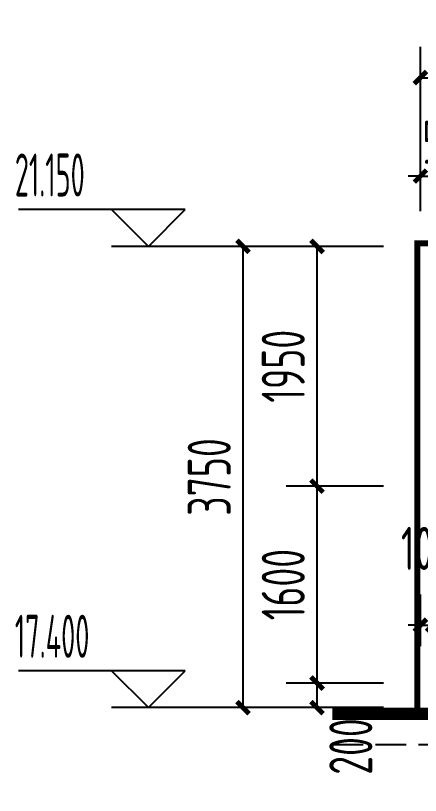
# Model space of a CAD drawing. Extents: x -863035 to 270371, y -8918 to 240488.
# Drawn here: x -246959 to -243664, y 67028 to 73367 of the extents above; entities that cross this region are included whole.
import ezdxf

# ---------------------------------------------------------------- set-up
doc = ezdxf.new("R2010")
doc.units = 0
doc.header["$LTSCALE"] = 1000
doc.header["$MEASUREMENT"] = 0
doc.linetypes.add('DASH', pattern=[0.35, 0.25, -0.1])
for name, color, linetype in [('01-标注_尺寸', 124, 'Continuous'), ('01-标注_标高', 200, 'Continuous'), ('02-TEXT_标注', 130, 'Continuous'), ('A-C_窗', 140, 'Continuous'), ('E-立面轮廓', 241, 'Continuous')]:
    doc.layers.add(name, color=color, linetype=linetype)
doc.styles.add('_TCH_DIM', font='ROS1', dxfattribs={"width": 0.75, "bigfont": 'JD'})
doc.styles.add('_TCH_DIM_T3', font='ROS1', dxfattribs={"width": 0.75, "bigfont": 'JD'})
doc.dimstyles.new('_TCH_ARCH&&100', dxfattribs={"dimtxt": 350, "dimasz": 100, "dimexe": 250, "dimexo": 300, "dimgap": 100, "dimtad": 1, "dimdec": 0, "dimzin": 0, "dimdsep": 46, "dimtxsty": '_TCH_DIM_T3', "dimblk": 'ARCHTICK', "dimcen": 0.09, "dimclrt": 7, "dimazin": 2, "dimtfac": 1, "dimtdec": 0, "dimtix": 1, "dimtmove": 2, "dimatfit": 3, "dimfxl": 0, "dimtolj": 1, "dimtzin": 0, "dimarcsym": 0})

# ---------------------------------------------------------------- blocks, each defined once
blk = doc.blocks.new('_ArchTick')
at = {"color": 0, "linetype": 'ByBlock', "const_width": 0.4}
blk.add_lwpolyline([(-0.5, -0.5), (0.5, 0.5)], dxfattribs=at)
blk = doc.blocks.new('*D1106')
at = {"layer": '01-标注_尺寸', "color": 0, "lineweight": -2, "transparency": 16777216}
for p, q in [((-244614.5, 71491.6), (-245357.9, 71491.6)), ((-245107.9, 67741.6), (-245107.9, 71491.6)), ((-244614.5, 67741.6), (-245357.9, 67741.6))]:
    blk.add_line(p, q, dxfattribs=at)
at = {"layer": 'Defpoints', "color": 0, "transparency": 16777216}
for p in [(-245107.9, 71491.6), (-244314.5, 71491.6), (-244314.5, 67741.6)]:
    blk.add_point(p, dxfattribs=at)
at = {"layer": '01-标注_尺寸', "color": 0, "lineweight": -2, "transparency": 16777216, "xscale": 100, "yscale": 100, "zscale": 100}
for p, rotation in [((-245107.9, 71491.6), 90), ((-245107.9, 67741.6), 270)]:
    blk.add_blockref('_ArchTick', p, dxfattribs=dict(at, rotation=rotation))
at = {"layer": '01-标注_尺寸', "color": 7, "transparency": 16777216, "insert": (-245382.9, 69616.6), "char_height": 350, "attachment_point": 5, "rotation": 90, "style": '_TCH_DIM_T3'}
blk.add_mtext('\\A1;3750', dxfattribs=at)
blk = doc.blocks.new('*D1107')
at = {"layer": '01-标注_尺寸', "color": 0, "lineweight": -2, "transparency": 16777216}
for p, q in [((-243964.1, 67941.6), (-244755.5, 67941.6)), ((-244505.5, 67741.6), (-244505.5, 67941.6)), ((-243964.1, 67741.6), (-244755.5, 67741.6))]:
    blk.add_line(p, q, dxfattribs=at)
at = {"layer": 'Defpoints', "color": 0, "transparency": 16777216}
for p in [(-244505.5, 67941.6), (-243664.1, 67941.6), (-243664.1, 67741.6)]:
    blk.add_point(p, dxfattribs=at)
at = {"layer": '01-标注_尺寸', "color": 0, "lineweight": -2, "transparency": 16777216, "xscale": 100, "yscale": 100, "zscale": 100}
for p, rotation in [((-244505.5, 67941.6), 90), ((-244505.5, 67741.6), 270)]:
    blk.add_blockref('_ArchTick', p, dxfattribs=dict(at, rotation=rotation))
at = {"layer": '01-标注_尺寸', "color": 7, "transparency": 16777216, "insert": (-244230.5, 67425.6), "char_height": 350, "attachment_point": 5, "rotation": 90, "style": '_TCH_DIM_T3'}
blk.add_mtext('\\A1;200', dxfattribs=at)
blk = doc.blocks.new('*D1108')
at = {"layer": '01-标注_尺寸', "color": 0, "lineweight": -2, "transparency": 16777216}
for p, q in [((-243964.1, 69541.6), (-244755.5, 69541.6)), ((-244505.5, 67941.6), (-244505.5, 69541.6)), ((-243964.1, 67941.6), (-244755.5, 67941.6))]:
    blk.add_line(p, q, dxfattribs=at)
at = {"layer": 'Defpoints', "color": 0, "transparency": 16777216}
for p in [(-244505.5, 69541.6), (-243664.1, 69541.6), (-243664.1, 67941.6)]:
    blk.add_point(p, dxfattribs=at)
at = {"layer": '01-标注_尺寸', "color": 0, "lineweight": -2, "transparency": 16777216, "xscale": 100, "yscale": 100, "zscale": 100}
for p, rotation in [((-244505.5, 69541.6), 90), ((-244505.5, 67941.6), 270)]:
    blk.add_blockref('_ArchTick', p, dxfattribs=dict(at, rotation=rotation))
at = {"layer": '01-标注_尺寸', "color": 7, "transparency": 16777216, "insert": (-244780.5, 68741.6), "char_height": 350, "attachment_point": 5, "rotation": 90, "style": '_TCH_DIM_T3'}
blk.add_mtext('\\A1;1600', dxfattribs=at)
blk = doc.blocks.new('*D1109')
at = {"layer": '01-标注_尺寸', "color": 0, "lineweight": -2, "transparency": 16777216}
for p, q in [((-243964.1, 71491.6), (-244755.5, 71491.6)), ((-244505.5, 69541.6), (-244505.5, 71491.6)), ((-243964.1, 69541.6), (-244755.5, 69541.6))]:
    blk.add_line(p, q, dxfattribs=at)
at = {"layer": 'Defpoints', "color": 0, "transparency": 16777216}
for p in [(-244505.5, 71491.6), (-243664.1, 71491.6), (-243664.1, 69541.6)]:
    blk.add_point(p, dxfattribs=at)
at = {"layer": '01-标注_尺寸', "color": 0, "lineweight": -2, "transparency": 16777216, "xscale": 100, "yscale": 100, "zscale": 100}
for p, rotation in [((-244505.5, 71491.6), 90), ((-244505.5, 69541.6), 270)]:
    blk.add_blockref('_ArchTick', p, dxfattribs=dict(at, rotation=rotation))
at = {"layer": '01-标注_尺寸', "color": 7, "transparency": 16777216, "insert": (-244780.5, 70516.6), "char_height": 350, "attachment_point": 5, "rotation": 90, "style": '_TCH_DIM_T3'}
blk.add_mtext('\\A1;1950', dxfattribs=at)
blk = doc.blocks.new('*D1110')
at = {"layer": '01-标注_尺寸', "color": 0, "lineweight": -2, "transparency": 16777216}
for p, q in [((-243664.1, 72077.2), (-243664.1, 73112.7)), ((-237964.1, 72077.2), (-237964.1, 73112.7)), ((-243664.1, 72862.7), (-237964.1, 72862.7))]:
    blk.add_line(p, q, dxfattribs=at)
at = {"layer": 'Defpoints', "color": 0, "transparency": 16777216}
for p in [(-237964.1, 72862.7), (-243664.1, 71777.2), (-237964.1, 71777.2)]:
    blk.add_point(p, dxfattribs=at)
at = {"layer": '01-标注_尺寸', "color": 0, "lineweight": -2, "transparency": 16777216, "xscale": 100, "yscale": 100, "zscale": 100, "rotation": 180}
blk.add_blockref('_ArchTick', (-243664.1, 72862.7), dxfattribs=at)
at = {"layer": '01-标注_尺寸', "color": 0, "lineweight": -2, "transparency": 16777216, "xscale": 100, "yscale": 100, "zscale": 100}
blk.add_blockref('_ArchTick', (-237964.1, 72862.7), dxfattribs=at)
at = {"layer": '01-标注_尺寸', "color": 7, "transparency": 16777216, "insert": (-240814.1, 73137.7), "char_height": 350, "attachment_point": 5, "style": '_TCH_DIM_T3'}
blk.add_mtext('\\A1;5700', dxfattribs=at)
blk = doc.blocks.new('*D1124')
at = {"layer": '01-标注_尺寸', "color": 0, "lineweight": -2, "transparency": 16777216}
for p, q in [((-243664.1, 71777.2), (-243664.1, 72312.7)), ((-243164.1, 71777.2), (-243164.1, 72312.7)), ((-243664.1, 72062.7), (-243764.1, 72062.7)), ((-243664.1, 72062.7), (-243164.1, 72062.7)), ((-243164.1, 72062.7), (-243064.1, 72062.7))]:
    blk.add_line(p, q, dxfattribs=at)
at = {"layer": 'Defpoints', "color": 0, "transparency": 16777216}
for p in [(-243164.1, 72062.7), (-243664.1, 71477.2), (-243164.1, 71477.2)]:
    blk.add_point(p, dxfattribs=at)
at = {"layer": '01-标注_尺寸', "color": 0, "lineweight": -2, "transparency": 16777216, "xscale": 100, "yscale": 100, "zscale": 100}
blk.add_blockref('_ArchTick', (-243664.1, 72062.7), dxfattribs=at)
at = {"layer": '01-标注_尺寸', "color": 0, "lineweight": -2, "transparency": 16777216, "xscale": 100, "yscale": 100, "zscale": 100, "rotation": 180}
blk.add_blockref('_ArchTick', (-243164.1, 72062.7), dxfattribs=at)
at = {"layer": '01-标注_尺寸', "color": 7, "transparency": 16777216, "insert": (-243414.1, 72337.7), "char_height": 350, "attachment_point": 5, "style": '_TCH_DIM_T3'}
blk.add_mtext('\\A1;500', dxfattribs=at)
blk = doc.blocks.new('*D1136')
at = {"layer": '01-标注_尺寸', "color": 0, "lineweight": -2, "transparency": 16777216}
for p, q in [((-243664.1, 68241.6), (-243664.1, 68661)), ((-243564.1, 68241.6), (-243564.1, 68661)), ((-243664.1, 68411), (-243764.1, 68411)), ((-243664.1, 68411), (-243564.1, 68411)), ((-243564.1, 68411), (-243464.1, 68411))]:
    blk.add_line(p, q, dxfattribs=at)
at = {"layer": 'Defpoints', "color": 0, "transparency": 16777216}
for p in [(-243564.1, 68411), (-243664.1, 67941.6), (-243564.1, 67941.6)]:
    blk.add_point(p, dxfattribs=at)
at = {"layer": '01-标注_尺寸', "color": 0, "lineweight": -2, "transparency": 16777216, "xscale": 100, "yscale": 100, "zscale": 100}
blk.add_blockref('_ArchTick', (-243664.1, 68411), dxfattribs=at)
at = {"layer": '01-标注_尺寸', "color": 0, "lineweight": -2, "transparency": 16777216, "xscale": 100, "yscale": 100, "zscale": 100, "rotation": 180}
blk.add_blockref('_ArchTick', (-243564.1, 68411), dxfattribs=at)
at = {"layer": '01-标注_尺寸', "color": 7, "transparency": 16777216, "insert": (-243614.1, 69036), "char_height": 350, "attachment_point": 5, "style": '_TCH_DIM_T3'}
blk.add_mtext('\\A1;100', dxfattribs=at)

msp = doc.modelspace()

# ---------------------------------------------------------------- linework, layer by layer
at = {"layer": '01-标注_标高'}
for p, q in [((-245578.5, 71791.6), (-246935, 71791.6)), ((-245878.5, 71491.6), (-246178.5, 71791.6)), ((-245878.5, 71491.6), (-245578.5, 71791.6)), ((-245158.1, 71491.6), (-246178.5, 71491.6)), ((-245578.5, 68041.6), (-246935, 68041.6)), ((-245878.5, 67741.6), (-246178.5, 68041.6)), ((-245878.5, 67741.6), (-245578.5, 68041.6)), ((-245158.1, 67741.6), (-246178.5, 67741.6))]:
    msp.add_line(p, q, dxfattribs=at)
at = {"layer": 'A-C_窗', "linetype": 'DASH'}
msp.add_line((-244380.4, 67441.6), (-237205.5, 67441.6), dxfattribs=at)
at = {"layer": 'E-立面轮廓'}
for points, const_width in [([(-237939.1, 67741.6), (-237939.1, 71516.6), (-243689.1, 71516.6), (-243689.1, 67741.6)], 50), ([(-244380.4, 67691.6), (-237205.5, 67691.6)], 100)]:
    msp.add_lwpolyline(points, dxfattribs=dict(at, const_width=const_width))

# ---------------------------------------------------------------- texts
at = {"layer": '02-TEXT_标注', "style": '_TCH_DIM', "width": 0.5625}
for s, p in [('21.150', (-246965, 71896.6)), ('17.400', (-246965, 68146.6))]:
    msp.add_text(s, height=350, dxfattribs=at).set_placement(p)

# ---------------------------------------------------------------- dimensions: what is measured, and where the dimension line sits
at = {"layer": '01-标注_尺寸'}
for p1, p2, distance, picture, middle in [((-243664.1, 71777.2), (-237964.1, 71777.2), 1085.5, '*D1110', (-240814.1, 73137.7)), ((-243664.1, 71477.2), (-243164.1, 71477.2), 585.5, '*D1124', (-243414.1, 72337.7)), ((-244314.5, 67741.6), (-244314.5, 71491.6), 793.4, '*D1106', (-245382.9, 69616.6)), ((-243664.1, 69541.6), (-243664.1, 71491.6), 841.4, '*D1109', (-244780.5, 70516.6)), ((-243664.1, 67941.6), (-243664.1, 69541.6), 841.4, '*D1108', (-244780.5, 68741.6))]:
    dim = msp.add_aligned_dim(p1=p1, p2=p2, distance=distance, dimstyle='_TCH_ARCH&&100', dxfattribs=at)
    dim.commit()
    dim.dimension.update_dxf_attribs({"geometry": picture, "text_midpoint": middle})
for base, p1, p2, angle, picture, middle in [((-243564.1, 68411), (-243664.1, 67941.6), (-243564.1, 67941.6), 0, '*D1136', (-243614.1, 69036)), ((-244505.5, 67941.6), (-243664.1, 67741.6), (-243664.1, 67941.6), 90, '*D1107', (-244230.5, 67425.6))]:
    dim = msp.add_linear_dim(base=base, p1=p1, p2=p2, angle=angle, dimstyle='_TCH_ARCH&&100', dxfattribs=at)
    dim.commit()
    dim.dimension.update_dxf_attribs({"geometry": picture, "text_midpoint": middle, "dimtype": 161})

doc.saveas('drawing.dxf')
